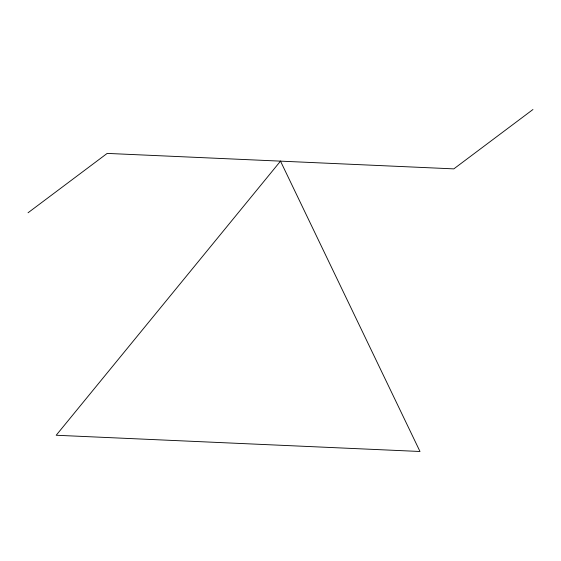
<?xml version="1.0" encoding="UTF-8"?>
<svg xmlns="http://www.w3.org/2000/svg" width="561" height="561" viewBox="0 0 561 561"><rect width="100%" height="100%" fill="white"/><g stroke="black" fill="none" stroke-linecap="round" stroke-linejoin="round"><path stroke-width="0.84" d="M28.05 212.766L107.179 153.405L453.821 168.875L532.95 109.514M280.5 161.14L56.198 435.252L420 451.486L280.5 161.14"/></g></svg>
